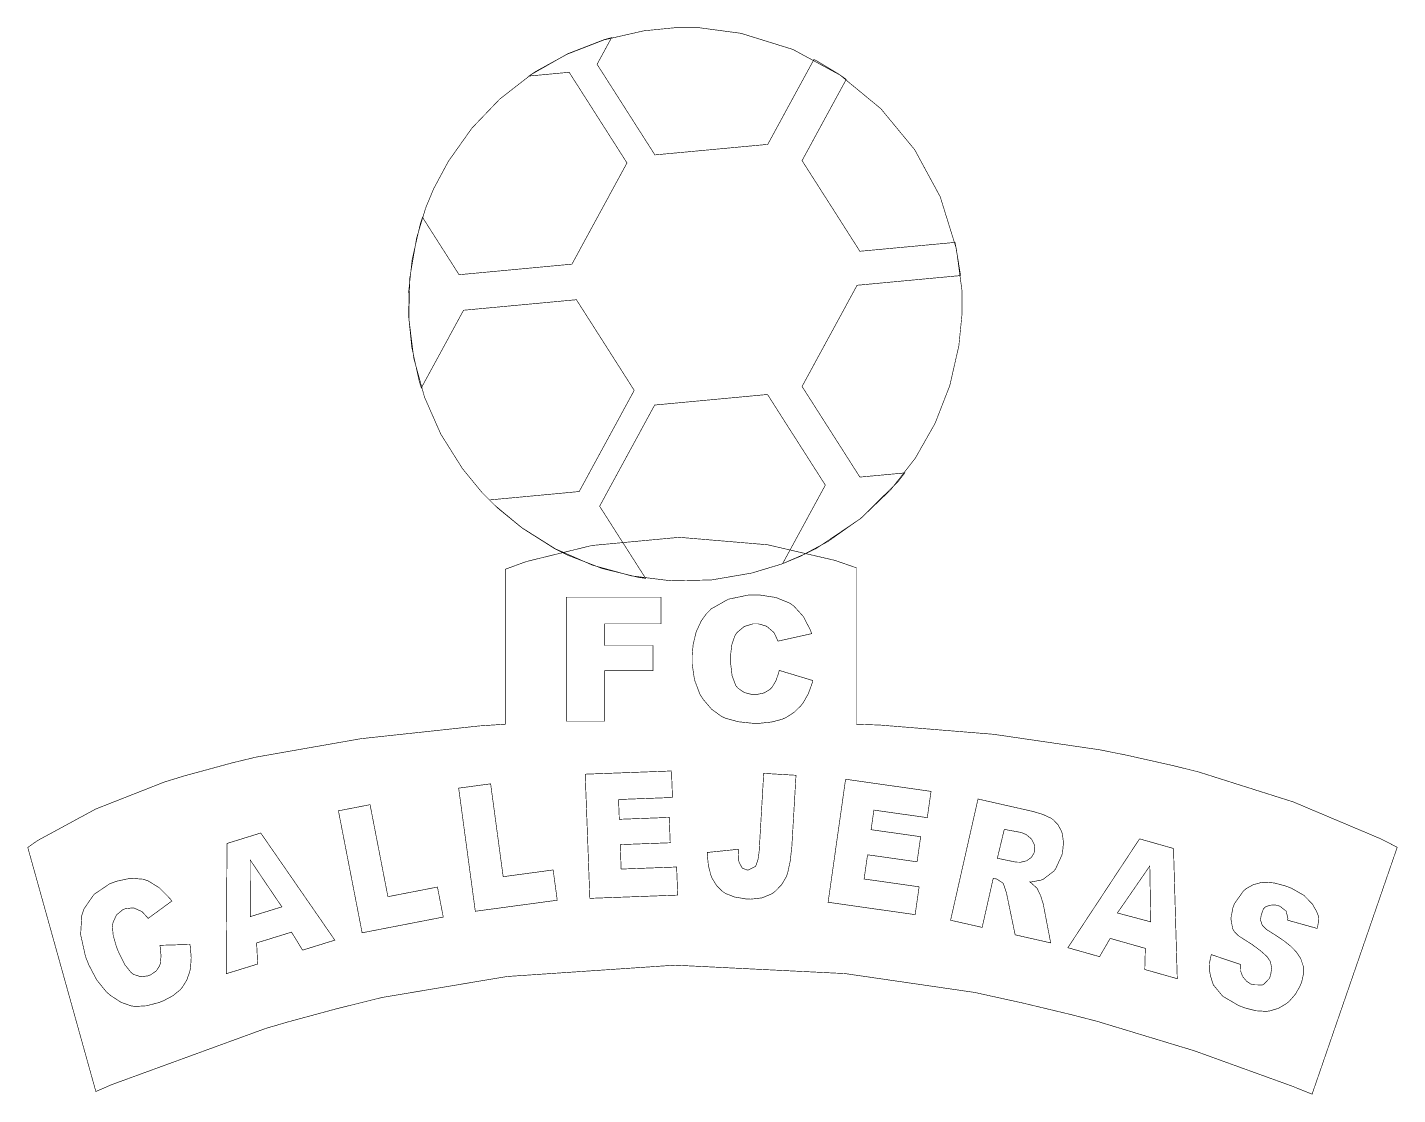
# Model space of a CAD drawing. Header units: millimetres. Extents: x -38 to 352, y -154 to 54.
# Drawn here: x 85.41 to 130.67, y -154.43 to -119.18 of the extents above; entities that cross this region are included whole.
import ezdxf

# ---------------------------------------------------------------- set-up
doc = ezdxf.new("R2010")
doc.units = ezdxf.units.MM

msp = doc.modelspace()

# ---------------------------------------------------------------- linework, layer by layer
at = {"color": 0}
for points in [[(107.143, -119.193, 0.0203, 0.0203, 0), (107.604, -119.193, 0.0203, 0.0203, 0), (108.985, -119.378, 0.0203, 0.0203, 0), (110.701, -119.911, 0.0203, 0.0203, 0), (112.253, -120.754, 0.0203, 0.0203, 0), (113.606, -121.869, 0.0203, 0.0203, 0), (114.722, -123.222, 0.0203, 0.0203, 0), (115.565, -124.775, 0.0203, 0.0203, 0), (116.098, -126.491, 0.0203, 0.0203, 0), (116.284, -127.872, 0.0203, 0.0203, 0), (116.284, -128.333, 0.0203, 0.0203, 0), (116.284, -128.675, 0.0203, 0.0203, 0), (116.181, -129.7, 0.0203, 0.0203, 0), (115.882, -131.013, 0.0203, 0.0203, 0), (115.398, -132.257, 0.0203, 0.0203, 0), (114.743, -133.411, 0.0203, 0.0203, 0), (113.927, -134.459, 0.0203, 0.0203, 0), (112.964, -135.382, 0.0203, 0.0203, 0), (111.864, -136.16, 0.0203, 0.0203, 0), (110.957, -136.647, 0.0203, 0.0203, 0), (110.641, -136.778, 0.0203, 0.0203, 0), (110.325, -136.909, 0.0203, 0.0203, 0), (109.339, -137.206, 0.0203, 0.0203, 0), (108.011, -137.433, 0.0203, 0.0203, 0), (106.677, -137.462, 0.0203, 0.0203, 0), (105.36, -137.298, 0.0203, 0.0203, 0), (104.08, -136.945, 0.0203, 0.0203, 0), (102.858, -136.408, 0.0203, 0.0203, 0), (101.718, -135.69, 0.0203, 0.0203, 0), (100.921, -135.038, 0.0203, 0.0203, 0), (100.68, -134.797, 0.0203, 0.0203, 0), (100.438, -134.555, 0.0203, 0.0203, 0), (99.786, -133.758, 0.0203, 0.0203, 0), (99.068, -132.617, 0.0203, 0.0203, 0), (98.531, -131.396, 0.0203, 0.0203, 0), (98.178, -130.116, 0.0203, 0.0203, 0), (98.014, -128.799, 0.0203, 0.0203, 0), (98.043, -127.465, 0.0203, 0.0203, 0), (98.27, -126.137, 0.0203, 0.0203, 0), (98.567, -125.151, 0.0203, 0.0203, 0), (98.698, -124.835, 0.0203, 0.0203, 0), (98.829, -124.519, 0.0203, 0.0203, 0), (99.315, -123.612, 0.0203, 0.0203, 0), (100.094, -122.513, 0.0203, 0.0203, 0), (101.017, -121.549, 0.0203, 0.0203, 0), (102.065, -120.733, 0.0203, 0.0203, 0), (103.219, -120.077, 0.0203, 0.0203, 0), (104.462, -119.594, 0.0203, 0.0203, 0), (105.776, -119.295, 0.0203, 0.0203, 0), (106.801, -119.193, 0.0203, 0.0203, 0), (107.143, -119.193, 0.0203, 0.0203, 0)], [(111.958, -125.08, 0.0203, 0.0203, 0), (111.002, -123.583, 0.0203, 0.0203, 0), (111.526, -122.619, 0.0203, 0.0203, 0), (111.911, -121.911, 0.0203, 0.0203, 0), (112.462, -120.899, 0.0203, 0.0203, 0), (112.447, -120.888, 0.0203, 0.0203, 0), (112.298, -120.784, 0.0203, 0.0203, 0), (112.282, -120.773, 0.0203, 0.0203, 0), (112.211, -120.724, 0.0203, 0.0203, 0), (111.472, -120.28, 0.0203, 0.0203, 0), (111.395, -120.24, 0.0203, 0.0203, 0), (111.372, -120.284, 0.0203, 0.0203, 0), (110.778, -121.374, 0.0203, 0.0203, 0), (110.428, -122.018, 0.0203, 0.0203, 0), (109.869, -123.046, 0.0203, 0.0203, 0), (108.005, -123.22, 0.0203, 0.0203, 0), (106.141, -123.394, 0.0203, 0.0203, 0), (105.186, -121.898, 0.0203, 0.0203, 0), (105.091, -121.748, 0.0203, 0.0203, 0), (104.231, -120.401, 0.0203, 0.0203, 0), (104.523, -119.864, 0.0203, 0.0203, 0), (104.71, -119.52, 0.0203, 0.0203, 0), (104.463, -119.588, 0.0203, 0.0203, 0), (103.283, -120.045, 0.0203, 0.0203, 0), (102.186, -120.648, 0.0203, 0.0203, 0), (101.98, -120.789, 0.0203, 0.0203, 0), (102.132, -120.775, 0.0203, 0.0203, 0), (103.309, -120.665, 0.0203, 0.0203, 0), (104.166, -122.008, 0.0203, 0.0203, 0), (104.264, -122.162, 0.0203, 0.0203, 0), (105.219, -123.659, 0.0203, 0.0203, 0), (104.31, -125.33, 0.0203, 0.0203, 0), (103.401, -127.002, 0.0203, 0.0203, 0), (101.537, -127.177, 0.0203, 0.0203, 0), (99.673, -127.351, 0.0203, 0.0203, 0), (98.718, -125.854, 0.0203, 0.0203, 0), (98.465, -125.456, 0.0203, 0.0203, 0), (98.389, -125.682, 0.0203, 0.0203, 0), (98.121, -126.857, 0.0203, 0.0203, 0), (98.002, -127.964, 0.0203, 0.0203, 0), (98.002, -128.333, 0.0203, 0.0203, 0), (98.002, -128.686, 0.0203, 0.0203, 0), (98.11, -129.745, 0.0203, 0.0203, 0), (98.357, -130.872, 0.0203, 0.0203, 0), (98.425, -131.09, 0.0203, 0.0203, 0), (98.911, -130.197, 0.0203, 0.0203, 0), (99.82, -128.525, 0.0203, 0.0203, 0), (101.685, -128.351, 0.0203, 0.0203, 0), (103.548, -128.177, 0.0203, 0.0203, 0), (104.504, -129.674, 0.0203, 0.0203, 0), (105.458, -131.171, 0.0203, 0.0203, 0), (104.611, -132.728, 0.0203, 0.0203, 0), (104.549, -132.842, 0.0203, 0.0203, 0), (103.64, -134.513, 0.0203, 0.0203, 0), (103.041, -134.57, 0.0203, 0.0203, 0), (101.777, -134.688, 0.0203, 0.0203, 0), (100.674, -134.791, 0.0203, 0.0203, 0), (100.845, -134.962, 0.0203, 0.0203, 0), (101.78, -135.736, 0.0203, 0.0203, 0), (102.81, -136.388, 0.0203, 0.0203, 0), (103.029, -136.498, 0.0203, 0.0203, 0), (103.031, -136.499, 0.0203, 0.0203, 0), (103.053, -136.51, 0.0203, 0.0203, 0), (103.055, -136.511, 0.0203, 0.0203, 0), (103.27, -136.618, 0.0203, 0.0203, 0), (104.397, -137.054, 0.0203, 0.0203, 0), (105.588, -137.346, 0.0203, 0.0203, 0), (105.835, -137.381, 0.0203, 0.0203, 0), (105.27, -136.495, 0.0203, 0.0203, 0), (105.046, -136.145, 0.0203, 0.0203, 0), (104.315, -134.998, 0.0203, 0.0203, 0), (105.224, -133.327, 0.0203, 0.0203, 0), (105.466, -132.883, 0.0203, 0.0203, 0), (106.133, -131.656, 0.0203, 0.0203, 0), (109.861, -131.307, 0.0203, 0.0203, 0), (110.576, -132.429, 0.0203, 0.0203, 0), (110.816, -132.804, 0.0203, 0.0203, 0), (111.178, -133.371, 0.0203, 0.0203, 0), (111.771, -134.301, 0.0203, 0.0203, 0), (111.165, -135.415, 0.0203, 0.0203, 0), (110.862, -135.972, 0.0203, 0.0203, 0), (110.619, -136.419, 0.0203, 0.0203, 0), (110.362, -136.891, 0.0203, 0.0203, 0), (110.43, -136.865, 0.0203, 0.0203, 0), (111.093, -136.578, 0.0203, 0.0203, 0), (111.158, -136.547, 0.0203, 0.0203, 0), (111.158, -136.545, 0.0203, 0.0203, 0), (111.159, -136.545, 0.0203, 0.0203, 0), (111.161, -136.546, 0.0203, 0.0203, 0), (111.161, -136.546, 0.0203, 0.0203, 0), (111.479, -136.389, 0.0203, 0.0203, 0), (112.934, -135.405, 0.0203, 0.0203, 0), (114.181, -134.176, 0.0203, 0.0203, 0), (114.396, -133.898, 0.0203, 0.0203, 0), (112.912, -134.036, 0.0203, 0.0203, 0), (111.958, -132.539, 0.0203, 0.0203, 0), (111.742, -132.202, 0.0203, 0.0203, 0), (111.002, -131.042, 0.0203, 0.0203, 0), (111.911, -129.371, 0.0203, 0.0203, 0), (112.82, -127.7, 0.0203, 0.0203, 0), (114.685, -127.525, 0.0203, 0.0203, 0), (116.234, -127.38, 0.0203, 0.0203, 0), (116.225, -127.287, 0.0203, 0.0203, 0), (116.073, -126.373, 0.0203, 0.0203, 0), (116.053, -126.284, 0.0203, 0.0203, 0), (114.776, -126.403, 0.0203, 0.0203, 0), (112.912, -126.577, 0.0203, 0.0203, 0), (111.958, -125.08, 0.0203, 0.0203, 0)], [(120.105, -151.846, 0.0203, 0.0203, 0), (120.746, -152.011, 0.0203, 0.0203, 0), (123.962, -152.986, 0.0203, 0.0203, 0), (127.198, -154.156, 0.0203, 0.0203, 0), (127.849, -154.419, 0.0203, 0.0203, 0), (130.662, -146.263, 0.0203, 0.0203, 0), (130.12, -145.985, 0.0203, 0.0203, 0), (127.23, -144.766, 0.0203, 0.0203, 0), (124.094, -143.773, 0.0203, 0.0203, 0), (123.43, -143.608, 0.0203, 0.0203, 0), (123.273, -143.569, 0.0203, 0.0203, 0), (121.672, -143.21, 0.0203, 0.0203, 0), (121.508, -143.178, 0.0203, 0.0203, 0), (120.839, -143.044, 0.0203, 0.0203, 0), (117.325, -142.531, 0.0203, 0.0203, 0), (113.583, -142.227, 0.0203, 0.0203, 0), (112.8, -142.198, 0.0203, 0.0203, 0), (112.8, -137.034, 0.0203, 0.0203, 0), (112.084, -136.786, 0.0203, 0.0203, 0), (109.861, -136.271, 0.0203, 0.0203, 0), (106.948, -136.025, 0.0203, 0.0203, 0), (104.06, -136.295, 0.0203, 0.0203, 0), (101.892, -136.826, 0.0203, 0.0203, 0), (101.198, -137.08, 0.0203, 0.0203, 0), (101.198, -142.198, 0.0203, 0.0203, 0), (100.349, -142.254, 0.0203, 0.0203, 0), (96.434, -142.676, 0.0203, 0.0203, 0), (92.962, -143.286, 0.0203, 0.0203, 0), (92.335, -143.437, 0.0203, 0.0203, 0), (92.169, -143.477, 0.0203, 0.0203, 0), (90.587, -143.908, 0.0203, 0.0203, 0), (90.437, -143.954, 0.0203, 0.0203, 0), (89.932, -144.11, 0.0203, 0.0203, 0), (87.669, -145, 0.0203, 0.0203, 0), (85.755, -146.038, 0.0203, 0.0203, 0), (85.425, -146.268, 0.0203, 0.0203, 0), (87.675, -154.331, 0.0203, 0.0203, 0), (88.182, -154.109, 0.0203, 0.0203, 0), (93.287, -152.246, 0.0203, 0.0203, 0), (93.802, -152.096, 0.0203, 0.0203, 0), (93.965, -152.047, 0.0203, 0.0203, 0), (95.608, -151.602, 0.0203, 0.0203, 0), (95.774, -151.561, 0.0203, 0.0203, 0), (97.124, -151.225, 0.0203, 0.0203, 0), (101.254, -150.532, 0.0203, 0.0203, 0), (106.803, -150.157, 0.0203, 0.0203, 0), (112.421, -150.435, 0.0203, 0.0203, 0), (116.703, -151.058, 0.0203, 0.0203, 0), (118.107, -151.367, 0.0203, 0.0203, 0), (118.274, -151.403, 0.0203, 0.0203, 0), (119.939, -151.802, 0.0203, 0.0203, 0), (120.105, -151.846, 0.0203, 0.0203, 0)], [(103.216, -138.002, 0.0203, 0.0203, 0), (106.344, -138.002, 0.0203, 0.0203, 0), (106.344, -138.883, 0.0203, 0.0203, 0), (104.486, -138.883, 0.0203, 0.0203, 0), (104.486, -139.598, 0.0203, 0.0203, 0), (106.075, -139.598, 0.0203, 0.0203, 0), (106.075, -140.427, 0.0203, 0.0203, 0), (104.486, -140.427, 0.0203, 0.0203, 0), (104.486, -142.097, 0.0203, 0.0203, 0), (103.216, -142.097, 0.0203, 0.0203, 0), (103.216, -138.002, 0.0203, 0.0203, 0)], [(110.248, -140.421, 0.0203, 0.0203, 0), (111.357, -140.756, 0.0203, 0.0203, 0), (111.339, -140.833, 0.0203, 0.0203, 0), (111.213, -141.183, 0.0203, 0.0203, 0), (111.045, -141.482, 0.0203, 0.0203, 0), (111.005, -141.534, 0.0203, 0.0203, 0), (110.965, -141.586, 0.0203, 0.0203, 0), (110.736, -141.809, 0.0203, 0.0203, 0), (110.468, -141.98, 0.0203, 0.0203, 0), (110.408, -142.006, 0.0203, 0.0203, 0), (110.349, -142.033, 0.0203, 0.0203, 0), (110.003, -142.125, 0.0203, 0.0203, 0), (109.627, -142.165, 0.0203, 0.0203, 0), (109.502, -142.165, 0.0203, 0.0203, 0), (109.35, -142.165, 0.0203, 0.0203, 0), (108.895, -142.117, 0.0203, 0.0203, 0), (108.481, -142.004, 0.0203, 0.0203, 0), (108.41, -141.972, 0.0203, 0.0203, 0), (108.339, -141.939, 0.0203, 0.0203, 0), (108.015, -141.704, 0.0203, 0.0203, 0), (107.73, -141.37, 0.0203, 0.0203, 0), (107.68, -141.289, 0.0203, 0.0203, 0), (107.628, -141.208, 0.0203, 0.0203, 0), (107.449, -140.733, 0.0203, 0.0203, 0), (107.372, -140.213, 0.0203, 0.0203, 0), (107.372, -140.04, 0.0203, 0.0203, 0), (107.372, -139.92, 0.0203, 0.0203, 0), (107.405, -139.561, 0.0203, 0.0203, 0), (107.506, -139.142, 0.0203, 0.0203, 0), (107.675, -138.781, 0.0203, 0.0203, 0), (107.845, -138.546, 0.0203, 0.0203, 0), (107.912, -138.479, 0.0203, 0.0203, 0), (108.002, -138.388, 0.0203, 0.0203, 0), (108.565, -138.07, 0.0203, 0.0203, 0), (109.223, -137.933, 0.0203, 0.0203, 0), (109.443, -137.933, 0.0203, 0.0203, 0), (109.615, -137.933, 0.0203, 0.0203, 0), (110.134, -138.012, 0.0203, 0.0203, 0), (110.585, -138.194, 0.0203, 0.0203, 0), (110.66, -138.246, 0.0203, 0.0203, 0), (110.733, -138.298, 0.0203, 0.0203, 0), (111.046, -138.643, 0.0203, 0.0203, 0), (111.282, -139.099, 0.0203, 0.0203, 0), (111.317, -139.208, 0.0203, 0.0203, 0), (110.202, -139.455, 0.0203, 0.0203, 0), (110.192, -139.424, 0.0203, 0.0203, 0), (110.09, -139.197, 0.0203, 0.0203, 0), (110.08, -139.183, 0.0203, 0.0203, 0), (110.062, -139.159, 0.0203, 0.0203, 0), (109.845, -138.974, 0.0203, 0.0203, 0), (109.819, -138.961, 0.0203, 0.0203, 0), (109.793, -138.948, 0.0203, 0.0203, 0), (109.555, -138.883, 0.0203, 0.0203, 0), (109.475, -138.883, 0.0203, 0.0203, 0), (109.38, -138.883, 0.0203, 0.0203, 0), (109.094, -138.969, 0.0203, 0.0203, 0), (108.853, -139.17, 0.0203, 0.0203, 0), (108.815, -139.228, 0.0203, 0.0203, 0), (108.786, -139.27, 0.0203, 0.0203, 0), (108.685, -139.557, 0.0203, 0.0203, 0), (108.641, -139.913, 0.0203, 0.0203, 0), (108.641, -140.033, 0.0203, 0.0203, 0), (108.641, -140.176, 0.0203, 0.0203, 0), (108.692, -140.605, 0.0203, 0.0203, 0), (108.814, -140.922, 0.0203, 0.0203, 0), (108.848, -140.965, 0.0203, 0.0203, 0), (108.882, -141.006, 0.0203, 0.0203, 0), (109.097, -141.153, 0.0203, 0.0203, 0), (109.346, -141.216, 0.0203, 0.0203, 0), (109.429, -141.216, 0.0203, 0.0203, 0), (109.509, -141.216, 0.0203, 0.0203, 0), (109.748, -141.165, 0.0203, 0.0203, 0), (109.947, -141.046, 0.0203, 0.0203, 0), (109.979, -141.012, 0.0203, 0.0203, 0), (110.009, -140.978, 0.0203, 0.0203, 0), (110.139, -140.763, 0.0203, 0.0203, 0), (110.234, -140.486, 0.0203, 0.0203, 0), (110.248, -140.421, 0.0203, 0.0203, 0)], [(103.839, -143.849, 0.0203, 0.0203, 0), (106.689, -143.743, 0.0203, 0.0203, 0), (106.721, -144.619, 0.0203, 0.0203, 0), (104.94, -144.685, 0.0203, 0.0203, 0), (104.965, -145.339, 0.0203, 0.0203, 0), (106.615, -145.277, 0.0203, 0.0203, 0), (106.647, -146.114, 0.0203, 0.0203, 0), (104.996, -146.175, 0.0203, 0.0203, 0), (105.026, -146.983, 0.0203, 0.0203, 0), (106.859, -146.915, 0.0203, 0.0203, 0), (106.894, -147.843, 0.0203, 0.0203, 0), (103.992, -147.95, 0.0203, 0.0203, 0), (103.839, -143.849, 0.0203, 0.0203, 0)], [(109.735, -143.822, 0.0203, 0.0203, 0), (110.802, -143.885, 0.0203, 0.0203, 0), (110.672, -146.11, 0.0203, 0.0203, 0), (110.666, -146.226, 0.0203, 0.0203, 0), (110.61, -146.725, 0.0203, 0.0203, 0), (110.527, -147.111, 0.0203, 0.0203, 0), (110.506, -147.171, 0.0203, 0.0203, 0), (110.485, -147.23, 0.0203, 0.0203, 0), (110.329, -147.499, 0.0203, 0.0203, 0), (110.105, -147.727, 0.0203, 0.0203, 0), (110.049, -147.766, 0.0203, 0.0203, 0), (109.994, -147.805, 0.0203, 0.0203, 0), (109.677, -147.935, 0.0203, 0.0203, 0), (109.307, -147.977, 0.0203, 0.0203, 0), (109.225, -147.973, 0.0203, 0.0203, 0), (109.138, -147.968, 0.0203, 0.0203, 0), (108.765, -147.904, 0.0203, 0.0203, 0), (108.473, -147.788, 0.0203, 0.0203, 0), (108.427, -147.758, 0.0203, 0.0203, 0), (108.381, -147.727, 0.0203, 0.0203, 0), (108.185, -147.537, 0.0203, 0.0203, 0), (108.036, -147.297, 0.0203, 0.0203, 0), (108.013, -147.242, 0.0203, 0.0203, 0), (107.99, -147.187, 0.0203, 0.0203, 0), (107.909, -146.874, 0.0203, 0.0203, 0), (107.875, -146.544, 0.0203, 0.0203, 0), (107.875, -146.434, 0.0203, 0.0203, 0), (108.899, -146.329, 0.0203, 0.0203, 0), (108.897, -146.373, 0.0203, 0.0203, 0), (108.911, -146.708, 0.0203, 0.0203, 0), (108.916, -146.731, 0.0203, 0.0203, 0), (108.92, -146.753, 0.0203, 0.0203, 0), (109.016, -146.935, 0.0203, 0.0203, 0), (109.031, -146.95, 0.0203, 0.0203, 0), (109.04, -146.959, 0.0203, 0.0203, 0), (109.183, -147.011, 0.0203, 0.0203, 0), (109.202, -147.013, 0.0203, 0.0203, 0), (109.231, -147.014, 0.0203, 0.0203, 0), (109.458, -146.896, 0.0203, 0.0203, 0), (109.474, -146.87, 0.0203, 0.0203, 0), (109.489, -146.845, 0.0203, 0.0203, 0), (109.548, -146.662, 0.0203, 0.0203, 0), (109.584, -146.406, 0.0203, 0.0203, 0), (109.588, -146.344, 0.0203, 0.0203, 0), (109.735, -143.822, 0.0203, 0.0203, 0)], [(99.659, -144.31, 0.0203, 0.0203, 0), (100.715, -144.167, 0.0203, 0.0203, 0), (101.129, -147.235, 0.0203, 0.0203, 0), (102.78, -147.012, 0.0203, 0.0203, 0), (102.915, -148.012, 0.0203, 0.0203, 0), (100.209, -148.377, 0.0203, 0.0203, 0), (99.659, -144.31, 0.0203, 0.0203, 0)], [(112.44, -144.016, 0.0203, 0.0203, 0), (115.263, -144.417, 0.0203, 0.0203, 0), (115.139, -145.285, 0.0203, 0.0203, 0), (113.375, -145.035, 0.0203, 0.0203, 0), (113.283, -145.682, 0.0203, 0.0203, 0), (114.919, -145.914, 0.0203, 0.0203, 0), (114.801, -146.743, 0.0203, 0.0203, 0), (113.166, -146.511, 0.0203, 0.0203, 0), (113.052, -147.311, 0.0203, 0.0203, 0), (114.869, -147.569, 0.0203, 0.0203, 0), (114.738, -148.488, 0.0203, 0.0203, 0), (111.863, -148.08, 0.0203, 0.0203, 0), (112.44, -144.016, 0.0203, 0.0203, 0)], [(115.908, -148.673, 0.0203, 0.0203, 0), (116.814, -144.669, 0.0203, 0.0203, 0), (118.545, -145.061, 0.0203, 0.0203, 0), (118.626, -145.079, 0.0203, 0.0203, 0), (118.964, -145.181, 0.0203, 0.0203, 0), (119.22, -145.3, 0.0203, 0.0203, 0), (119.259, -145.326, 0.0203, 0.0203, 0), (119.297, -145.352, 0.0203, 0.0203, 0), (119.457, -145.518, 0.0203, 0.0203, 0), (119.571, -145.733, 0.0203, 0.0203, 0), (119.588, -145.784, 0.0203, 0.0203, 0), (119.603, -145.834, 0.0203, 0.0203, 0), (119.637, -146.106, 0.0203, 0.0203, 0), (119.61, -146.405, 0.0203, 0.0203, 0), (119.596, -146.469, 0.0203, 0.0203, 0), (119.584, -146.524, 0.0203, 0.0203, 0), (119.375, -146.981, 0.0203, 0.0203, 0), (119.346, -147.017, 0.0203, 0.0203, 0), (119.317, -147.053, 0.0203, 0.0203, 0), (118.969, -147.319, 0.0203, 0.0203, 0), (118.928, -147.336, 0.0203, 0.0203, 0), (118.902, -147.347, 0.0203, 0.0203, 0), (118.568, -147.41, 0.0203, 0.0203, 0), (118.528, -147.412, 0.0203, 0.0203, 0), (118.556, -147.431, 0.0203, 0.0203, 0), (118.753, -147.605, 0.0203, 0.0203, 0), (118.765, -147.62, 0.0203, 0.0203, 0), (118.772, -147.631, 0.0203, 0.0203, 0), (118.871, -147.837, 0.0203, 0.0203, 0), (118.883, -147.868, 0.0203, 0.0203, 0), (118.895, -147.899, 0.0203, 0.0203, 0), (118.968, -148.134, 0.0203, 0.0203, 0), (118.971, -148.15, 0.0203, 0.0203, 0), (119.215, -149.421, 0.0203, 0.0203, 0), (118.041, -149.155, 0.0203, 0.0203, 0), (117.762, -147.809, 0.0203, 0.0203, 0), (117.753, -147.765, 0.0203, 0.0203, 0), (117.654, -147.472, 0.0203, 0.0203, 0), (117.644, -147.458, 0.0203, 0.0203, 0), (117.628, -147.438, 0.0203, 0.0203, 0), (117.433, -147.313, 0.0203, 0.0203, 0), (117.409, -147.308, 0.0203, 0.0203, 0), (117.317, -147.287, 0.0203, 0.0203, 0), (116.951, -148.909, 0.0203, 0.0203, 0), (115.908, -148.673, 0.0203, 0.0203, 0)], [(95.687, -145.059, 0.0203, 0.0203, 0), (96.732, -144.856, 0.0203, 0.0203, 0), (97.322, -147.895, 0.0203, 0.0203, 0), (98.958, -147.577, 0.0203, 0.0203, 0), (99.15, -148.568, 0.0203, 0.0203, 0), (96.47, -149.088, 0.0203, 0.0203, 0), (95.687, -145.059, 0.0203, 0.0203, 0)], [(117.453, -146.626, 0.0203, 0.0203, 0), (118.015, -146.743, 0.0203, 0.0203, 0), (118.065, -146.753, 0.0203, 0.0203, 0), (118.22, -146.757, 0.0203, 0.0203, 0), (118.418, -146.711, 0.0203, 0.0203, 0), (118.581, -146.595, 0.0203, 0.0203, 0), (118.665, -146.452, 0.0203, 0.0203, 0), (118.677, -146.401, 0.0203, 0.0203, 0), (118.689, -146.348, 0.0203, 0.0203, 0), (118.674, -146.178, 0.0203, 0.0203, 0), (118.578, -145.988, 0.0203, 0.0203, 0), (118.41, -145.846, 0.0203, 0.0203, 0), (118.25, -145.777, 0.0203, 0.0203, 0), (118.194, -145.766, 0.0203, 0.0203, 0), (117.682, -145.672, 0.0203, 0.0203, 0), (117.453, -146.626, 0.0203, 0.0203, 0)], [(94.138, -149.066, 0.0203, 0.0203, 0), (92.985, -149.423, 0.0203, 0.0203, 0), (93.019, -150.12, 0.0203, 0.0203, 0), (91.98, -150.441, 0.0203, 0.0203, 0), (92.007, -146.137, 0.0203, 0.0203, 0), (93.121, -145.792, 0.0203, 0.0203, 0), (95.569, -149.331, 0.0203, 0.0203, 0), (94.503, -149.661, 0.0203, 0.0203, 0), (94.138, -149.066, 0.0203, 0.0203, 0)], [(122.341, -149.602, 0.0203, 0.0203, 0), (121.18, -149.273, 0.0203, 0.0203, 0), (120.829, -149.876, 0.0203, 0.0203, 0), (119.782, -149.58, 0.0203, 0.0203, 0), (122.15, -145.985, 0.0203, 0.0203, 0), (123.272, -146.303, 0.0203, 0.0203, 0), (123.396, -150.604, 0.0203, 0.0203, 0), (122.323, -150.3, 0.0203, 0.0203, 0), (122.341, -149.602, 0.0203, 0.0203, 0)], [(93.818, -148.231, 0.0203, 0.0203, 0), (92.771, -146.681, 0.0203, 0.0203, 0), (92.775, -148.554, 0.0203, 0.0203, 0), (93.818, -148.231, 0.0203, 0.0203, 0)], [(122.519, -148.726, 0.0203, 0.0203, 0), (122.489, -146.882, 0.0203, 0.0203, 0), (121.418, -148.433, 0.0203, 0.0203, 0), (122.519, -148.726, 0.0203, 0.0203, 0)], [(89.789, -149.501, 0.0203, 0.0203, 0), (90.781, -149.473, 0.0203, 0.0203, 0), (90.795, -149.551, 0.0203, 0.0203, 0), (90.824, -149.916, 0.0203, 0.0203, 0), (90.801, -150.247, 0.0203, 0.0203, 0), (90.789, -150.308, 0.0203, 0.0203, 0), (90.776, -150.369, 0.0203, 0.0203, 0), (90.678, -150.647, 0.0203, 0.0203, 0), (90.53, -150.888, 0.0203, 0.0203, 0), (90.493, -150.931, 0.0203, 0.0203, 0), (90.456, -150.974, 0.0203, 0.0203, 0), (90.219, -151.167, 0.0203, 0.0203, 0), (89.913, -151.33, 0.0203, 0.0203, 0), (89.841, -151.359, 0.0203, 0.0203, 0), (89.753, -151.393, 0.0203, 0.0203, 0), (89.347, -151.499, 0.0203, 0.0203, 0), (88.981, -151.521, 0.0203, 0.0203, 0), (88.914, -151.513, 0.0203, 0.0203, 0), (88.846, -151.504, 0.0203, 0.0203, 0), (88.506, -151.384, 0.0203, 0.0203, 0), (88.161, -151.16, 0.0203, 0.0203, 0), (88.091, -151.1, 0.0203, 0.0203, 0), (88.022, -151.04, 0.0203, 0.0203, 0), (87.707, -150.651, 0.0203, 0.0203, 0), (87.44, -150.146, 0.0203, 0.0203, 0), (87.394, -150.028, 0.0203, 0.0203, 0), (87.332, -149.87, 0.0203, 0.0203, 0), (87.171, -149.148, 0.0203, 0.0203, 0), (87.21, -148.517, 0.0203, 0.0203, 0), (87.247, -148.405, 0.0203, 0.0203, 0), (87.285, -148.292, 0.0203, 0.0203, 0), (87.61, -147.823, 0.0203, 0.0203, 0), (88.119, -147.476, 0.0203, 0.0203, 0), (88.249, -147.426, 0.0203, 0.0203, 0), (88.35, -147.387, 0.0203, 0.0203, 0), (88.819, -147.286, 0.0203, 0.0203, 0), (89.24, -147.318, 0.0203, 0.0203, 0), (89.317, -147.345, 0.0203, 0.0203, 0), (89.394, -147.37, 0.0203, 0.0203, 0), (89.764, -147.596, 0.0203, 0.0203, 0), (90.116, -147.95, 0.0203, 0.0203, 0), (90.184, -148.04, 0.0203, 0.0203, 0), (89.4, -148.613, 0.0203, 0.0203, 0), (89.381, -148.587, 0.0203, 0.0203, 0), (89.218, -148.407, 0.0203, 0.0203, 0), (89.204, -148.397, 0.0203, 0.0203, 0), (89.181, -148.38, 0.0203, 0.0203, 0), (88.943, -148.274, 0.0203, 0.0203, 0), (88.919, -148.27, 0.0203, 0.0203, 0), (88.894, -148.265, 0.0203, 0.0203, 0), (88.646, -148.293, 0.0203, 0.0203, 0), (88.621, -148.303, 0.0203, 0.0203, 0), (88.564, -148.325, 0.0203, 0.0203, 0), (88.353, -148.5, 0.0203, 0.0203, 0), (88.237, -148.762, 0.0203, 0.0203, 0), (88.229, -148.827, 0.0203, 0.0203, 0), (88.221, -148.875, 0.0203, 0.0203, 0), (88.247, -149.174, 0.0203, 0.0203, 0), (88.353, -149.546, 0.0203, 0.0203, 0), (88.386, -149.631, 0.0203, 0.0203, 0), (88.428, -149.737, 0.0203, 0.0203, 0), (88.636, -150.15, 0.0203, 0.0203, 0), (88.847, -150.409, 0.0203, 0.0203, 0), (88.889, -150.438, 0.0203, 0.0203, 0), (88.931, -150.467, 0.0203, 0.0203, 0), (89.153, -150.537, 0.0203, 0.0203, 0), (89.388, -150.513, 0.0203, 0.0203, 0), (89.437, -150.494, 0.0203, 0.0203, 0), (89.484, -150.476, 0.0203, 0.0203, 0), (89.669, -150.349, 0.0203, 0.0203, 0), (89.781, -150.177, 0.0203, 0.0203, 0), (89.793, -150.136, 0.0203, 0.0203, 0), (89.805, -150.095, 0.0203, 0.0203, 0), (89.827, -149.853, 0.0203, 0.0203, 0), (89.801, -149.566, 0.0203, 0.0203, 0), (89.789, -149.501, 0.0203, 0.0203, 0)], [(124.524, -149.81, 0.0203, 0.0203, 0), (125.494, -150.138, 0.0203, 0.0203, 0), (125.482, -150.185, 0.0203, 0.0203, 0), (125.485, -150.339, 0.0203, 0.0203, 0), (125.554, -150.529, 0.0203, 0.0203, 0), (125.684, -150.686, 0.0203, 0.0203, 0), (125.812, -150.773, 0.0203, 0.0203, 0), (125.858, -150.791, 0.0203, 0.0203, 0), (125.894, -150.805, 0.0203, 0.0203, 0), (126.205, -150.81, 0.0203, 0.0203, 0), (126.231, -150.798, 0.0203, 0.0203, 0), (126.258, -150.785, 0.0203, 0.0203, 0), (126.442, -150.592, 0.0203, 0.0203, 0), (126.452, -150.566, 0.0203, 0.0203, 0), (126.478, -150.492, 0.0203, 0.0203, 0), (126.516, -150.259, 0.0203, 0.0203, 0), (126.473, -150.039, 0.0203, 0.0203, 0), (126.362, -149.878, 0.0203, 0.0203, 0), (126.257, -149.779, 0.0203, 0.0203, 0), (126.221, -149.747, 0.0203, 0.0203, 0), (126.135, -149.673, 0.0203, 0.0203, 0), (125.862, -149.47, 0.0203, 0.0203, 0), (125.599, -149.305, 0.0203, 0.0203, 0), (125.407, -149.179, 0.0203, 0.0203, 0), (125.293, -149.064, 0.0203, 0.0203, 0), (125.266, -149.02, 0.0203, 0.0203, 0), (125.227, -148.959, 0.0203, 0.0203, 0), (125.166, -148.618, 0.0203, 0.0203, 0), (125.237, -148.249, 0.0203, 0.0203, 0), (125.266, -148.174, 0.0203, 0.0203, 0), (125.285, -148.125, 0.0203, 0.0203, 0), (125.582, -147.706, 0.0203, 0.0203, 0), (125.623, -147.672, 0.0203, 0.0203, 0), (125.663, -147.637, 0.0203, 0.0203, 0), (125.892, -147.505, 0.0203, 0.0203, 0), (126.155, -147.43, 0.0203, 0.0203, 0), (126.213, -147.424, 0.0203, 0.0203, 0), (126.271, -147.417, 0.0203, 0.0203, 0), (126.598, -147.441, 0.0203, 0.0203, 0), (126.978, -147.543, 0.0203, 0.0203, 0), (127.062, -147.575, 0.0203, 0.0203, 0), (127.165, -147.615, 0.0203, 0.0203, 0), (127.58, -147.851, 0.0203, 0.0203, 0), (127.862, -148.142, 0.0203, 0.0203, 0), (127.899, -148.208, 0.0203, 0.0203, 0), (127.922, -148.25, 0.0203, 0.0203, 0), (127.995, -148.376, 0.0203, 0.0203, 0), (128.054, -148.52, 0.0203, 0.0203, 0), (128.066, -148.692, 0.0203, 0.0203, 0), (128.034, -148.882, 0.0203, 0.0203, 0), (128.018, -148.944, 0.0203, 0.0203, 0), (127.038, -148.671, 0.0203, 0.0203, 0), (127.051, -148.61, 0.0203, 0.0203, 0), (126.993, -148.373, 0.0203, 0.0203, 0), (126.793, -148.215, 0.0203, 0.0203, 0), (126.736, -148.193, 0.0203, 0.0203, 0), (126.704, -148.181, 0.0203, 0.0203, 0), (126.6, -148.167, 0.0203, 0.0203, 0), (126.446, -148.179, 0.0203, 0.0203, 0), (126.31, -148.233, 0.0203, 0.0203, 0), (126.239, -148.303, 0.0203, 0.0203, 0), (126.23, -148.331, 0.0203, 0.0203, 0), (126.216, -148.371, 0.0203, 0.0203, 0), (126.171, -148.492, 0.0203, 0.0203, 0), (126.143, -148.661, 0.0203, 0.0203, 0), (126.202, -148.837, 0.0203, 0.0203, 0), (126.348, -148.983, 0.0203, 0.0203, 0), (126.405, -149.018, 0.0203, 0.0203, 0), (126.471, -149.059, 0.0203, 0.0203, 0), (126.667, -149.183, 0.0203, 0.0203, 0), (126.917, -149.352, 0.0203, 0.0203, 0), (127.144, -149.531, 0.0203, 0.0203, 0), (127.334, -149.725, 0.0203, 0.0203, 0), (127.475, -149.94, 0.0203, 0.0203, 0), (127.556, -150.183, 0.0203, 0.0203, 0), (127.562, -150.458, 0.0203, 0.0203, 0), (127.51, -150.696, 0.0203, 0.0203, 0), (127.482, -150.771, 0.0203, 0.0203, 0), (127.459, -150.832, 0.0203, 0.0203, 0), (127.304, -151.109, 0.0203, 0.0203, 0), (127.1, -151.345, 0.0203, 0.0203, 0), (127.052, -151.387, 0.0203, 0.0203, 0), (127.003, -151.427, 0.0203, 0.0203, 0), (126.742, -151.581, 0.0203, 0.0203, 0), (126.454, -151.669, 0.0203, 0.0203, 0), (126.393, -151.676, 0.0203, 0.0203, 0), (126.331, -151.683, 0.0203, 0.0203, 0), (125.999, -151.664, 0.0203, 0.0203, 0), (125.634, -151.571, 0.0203, 0.0203, 0), (125.556, -151.541, 0.0203, 0.0203, 0), (125.419, -151.489, 0.0203, 0.0203, 0), (124.897, -151.182, 0.0203, 0.0203, 0), (124.591, -150.813, 0.0203, 0.0203, 0), (124.562, -150.731, 0.0203, 0.0203, 0), (124.543, -150.674, 0.0203, 0.0203, 0), (124.491, -150.503, 0.0203, 0.0203, 0), (124.455, -150.295, 0.0203, 0.0203, 0), (124.463, -150.075, 0.0203, 0.0203, 0), (124.504, -149.874, 0.0203, 0.0203, 0), (124.524, -149.81, 0.0203, 0.0203, 0)]]:
    msp.add_lwpolyline(points, format="xyseb", close=True, dxfattribs=at)

doc.saveas('drawing.dxf')
